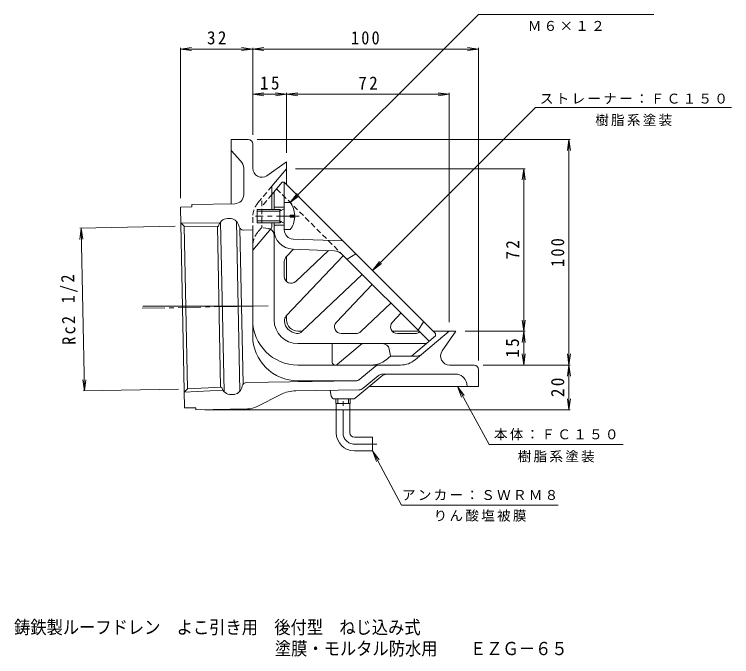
# Model space of a CAD drawing. Units: millimetres, scale not verified. Extents: x -168 to 150, y -274 to 226.
# Drawn here: x -167.8 to 149.8, y -274.3 to 10.3 of the extents above; entities that cross this region are included whole.
import ezdxf
from ezdxf.enums import TextEntityAlignment as Align

# ---------------------------------------------------------------- set-up
doc = ezdxf.new("R2010")
doc.units = ezdxf.units.MM
doc.header["$LTSCALE"] = 2
doc.linetypes.add('CHAIN1', pattern=[8, 5, -1, 1, -1])
doc.linetypes.add('DASHED1', pattern=[1.8, 1.2, -0.6])
for name, color, linetype, lineweight in [('0-0_通り芯', 3, 'Continuous', 9), ('0-2_仕上', 6, 'Continuous', 9), ('0-4_その他', 7, 'Continuous', 9), ('0-5_寸法', 7, 'Continuous', 9)]:
    doc.layers.add(name, color=color, linetype=linetype, lineweight=lineweight)
doc.layers.add('F-0_F-0ﾚｲﾔ', color=2, linetype='Continuous')
doc.layers.add('F-5_F-5ﾚｲﾔ', color=2, linetype='Continuous')
doc.styles.add('ＭＳ ゴシック', font='')
doc.styles.get('ＭＳ ゴシック').set_extended_font_data('MS Gothic')

msp = doc.modelspace()

# ---------------------------------------------------------------- linework, layer by layer
at = {"layer": '0-0_通り芯'}
for p, q in [((-64.293, -45.142), (-71.793, -45.142)), ((-71.793, -73.685), (-71.793, -45.142)), ((-62.293, -47.142), (-62.293, -57.961)), ((-67.636, -54.6), (-71.793, -50.142)), ((-55.998, -61.238), (-47.293, -55.142)), ((-47.293, -55.142), (-47.293, -65.142)), ((-66.293, -69.654), (-66.293, -58.01)), ((-53.793, -65.888), (-47.293, -58.142)), ((-53.793, -65.888), (-53.793, -76.142)), ((-94.293, -75.144), (-89.294, -75.042)), ((-94.152, -82.05), (-76.893, -82.238)), ((-74.957, -156.893), (-76.489, -81.656)), ((-72.535, -80.202), (-73.501, -80.221)), ((-67.958, -156.751), (-69.491, -81.514)), ((-53.793, -83.596), (-53.793, -82.142)), ((-77.387, -83.711), (-92.643, -83.545)), ((-76.498, -154.88), (-77.947, -83.731)), ((-68.631, -83.024), (-68.356, -83.917)), ((-67.926, -84.672), (-66.524, -153.538)), ((-66.404, -85.328), (-62.293, -85.244)), ((-54.144, -84.56), (-62.293, -94.272)), ((-62.293, -85.244), (-62.293, -132.142)), ((-47.293, -97.036), (-47.293, -108.148)), ((-62.293, -119.001), (-110.991, -119.001)), ((-47.293, -123.177), (-47.293, -125.142)), ((-40.5, -130.142), (-42.293, -130.142)), ((-0.493, -130.142), (11.343, -130.142)), ((9.619, -142.802), (24.707, -130.142)), ((17.707, -130.142), (27.707, -130.142)), ((21.611, -138.848), (27.707, -130.142)), ((-27.169, -135.642), (-27.169, -143.676)), ((-13.847, -135.642), (-24.76, -144.799)), ((-3.272, -142.802), (-1.293, -141.142)), ((10.506, -141.142), (-1.293, -141.142)), ((3.191, -145.142), (-42.293, -145.142)), ((-14.817, -151.455), (-8.129, -145.844)), ((35.707, -145.142), (24.888, -145.142)), ((-4.745, -149.142), (27.534, -149.142)), ((37.707, -147.142), (37.707, -154.642)), ((-16.703, -152.157), (-65.019, -152.824)), ((-16.727, -152.142), (-42.293, -152.142)), ((-5.578, -150.312), (-16.875, -159.791)), ((-13.343, -155.44), (-6.673, -149.844)), ((-66.925, -154.314), (-67.161, -155.207)), ((-10.738, -154.642), (37.707, -154.642)), ((32.454, -153.248), (32.707, -154.642)), ((-75.384, -156.329), (-92.621, -157.219)), ((-70.947, -158.186), (-71.912, -158.205)), ((-49.791, -158.152), (-60.252, -163.473)), ((-15.224, -156.137), (-43.197, -156.523)), ((-27.517, -158.91), (-27.968, -156.431)), ((-17.839, -160.142), (-26.041, -160.142)), ((-25.468, -162.142), (-25.468, -160.142)), ((-24.653, -162.142), (-24.653, -160.142)), ((-19.933, -162.142), (-19.933, -160.142)), ((-19.118, -162.142), (-19.118, -160.142)), ((-64.582, -164.557), (-87.461, -165.023)), ((-25.468, -162.142), (-19.118, -162.142)), ((-25.293, -175.142), (-25.293, -162.142)), ((-19.293, -175.142), (-19.293, -162.142)), ((-17.293, -177.142), (-9.293, -177.142)), ((-9.293, -177.142), (-9.293, -183.142)), ((-17.293, -183.142), (-9.293, -183.142))]:
    msp.add_line(p, q, dxfattribs=at)
at = {"layer": '0-0_通り芯', "linetype": 'DASHED1'}
for p, q in [((-59.953, -73.23), (-53.793, -65.888)), ((-62.293, -79.658), (-62.293, -85.244))]:
    msp.add_line(p, q, dxfattribs=at)
at = {"layer": '0-0_通り芯', "linetype": 'CHAIN1'}
for p, q in [((-41.732, -79.142), (-61.083, -79.142)), ((-111.248, -119.998), (-55.45, -118.862)), ((-22.293, -175.142), (-22.293, -160.142)), ((-17.293, -180.142), (-6.293, -180.142))]:
    msp.add_line(p, q, dxfattribs=at)
at = {"layer": '0-0_通り芯', "linetype": 'DASHED1'}
msp.add_lwpolyline([(-58.293, -72.343), (-58.293, -84.142), (-59.953, -86.121)], dxfattribs=at)
at = {"layer": '0-0_通り芯'}
for points in [[(-94.293, -75.144), (-92.481, -164.125), (-87.482, -164.023), (-87.461, -165.023)], [(-70.211, -73.653), (-89.314, -74.042), (-89.294, -75.042)], [(-94.152, -82.05), (-92.643, -83.545), (-91.174, -155.664)], [(-92.621, -157.219), (-91.174, -155.664), (-75.937, -154.877)]]:
    msp.add_lwpolyline(points, dxfattribs=at)
for centre, radius, start, end in [((-64.293, -47.142), 2, 0, 90), ((-71.293, -58.01), 5, 0, 42.99986), ((-58.293, -57.961), 4, 180, 305.00014), ((-70.293, -69.654), 4, 271.16647, 0), ((-73.419, -84.221), 4, 91.16649, 172.68094), ((-72.454, -84.201), 4, 17.11205, 91.16649), ((-66.444, -83.328), 2, 197.11227, 271.16612), ((-55.293, -83.596), 1.5, 319.99997, 0), ((-42.293, -125.142), 20, 180, 270), ((-42.293, -125.142), 5, 180, 270), ((-42.293, -132.142), 20, 180, 270), ((24.888, -141.142), 4, 145.00002, 270), ((-9.7, -135.142), 10, 270, 310.00006), ((3.191, -135.142), 10, 270, 310.00006), ((10.506, -138.142), 3, 270, 310.00003), ((-25.703, -143.676), 1.466, 180, 309.99991), ((-6.201, -148.142), 3, 90, 130.00003), ((35.707, -147.142), 2, 0, 90), ((-4.745, -152.142), 3, 90, 130.00003), ((-2.364, -154.142), 5, 90, 129.99995), ((27.534, -154.142), 5, 10.30489, 90), ((-16.727, -149.142), 3, 270, 310.00003), ((-16.745, -149.157), 3, 270.79111, 309.99951), ((-71.994, -154.206), 4, 189.6528, 271.16684), ((-71.028, -154.186), 4, 271.16649, 345.22125), ((-64.991, -154.824), 2, 90.77928, 165.22083), ((-15.265, -153.137), 3, 270.79111, 310.00003), ((-42.99, -171.522), 15, 90.79131, 116.95944), ((-26.041, -158.642), 1.5, 190.30476, 270), ((-17.839, -158.642), 1.5, 270, 310.00034), ((-64.786, -154.559), 10, 271.1667, 296.95941), ((-17.293, -175.142), 8, 180, 270), ((-17.293, -175.142), 2, 180, 270)]:
    msp.add_arc(centre, radius, start, end, dxfattribs=at)
at = {"layer": '0-0_通り芯', "linetype": 'DASHED1'}
for centre, start in [((-52.293, -79.658), 139.99994), ((-52.293, -92.549), 140.00005)]:
    msp.add_arc(centre, 10, start, 180, dxfattribs=at)
at = {"layer": '0-0_通り芯', "linetype": 'CHAIN1'}
msp.add_arc((-17.293, -175.142), 5, 180, 270, dxfattribs=at)
at = {"layer": '0-2_仕上'}
for p, q in [((-49.293, -64.142), (-53.793, -69.505)), ((-48.293, -64.142), (-49.293, -64.142)), ((-48.293, -64.142), (18.707, -131.142)), ((-48.293, -73.142), (-48.293, -64.142)), ((-52.793, -68.313), (-52.793, -76.142)), ((-52.793, -75.142), (-48.293, -75.142)), ((-52.793, -82.142), (-52.793, -125.142)), ((-52.793, -83.142), (-48.293, -83.142)), ((-44.446, -89.29), (-22.293, -90.142)), ((-47.469, -97.222), (-44.224, -93.802)), ((-26.186, -94.496), (-44.619, -93.787)), ((-43.228, -108.088), (-28.798, -94.395)), ((-22.134, -96.665), (-47.456, -123.349)), ((-22.842, -95.956), (15.791, -134.589)), ((-20.525, -98.274), (-16.636, -95.799)), ((-48.293, -99.287), (-48.293, -105.912)), ((-13.815, -104.983), (-40.5, -130.306)), ((-25.239, -126.077), (-9.406, -109.393)), ((-14.372, -130.318), (-1.087, -117.711)), ((-0.433, -126.077), (3.322, -122.121)), ((13.404, -125.839), (10.929, -129.728)), ((-16.437, -131.142), (-23.063, -131.142)), ((9.703, -131.142), (1.743, -131.142)), ((18.707, -131.142), (18.707, -132.142)), ((14.536, -135.642), (-42.293, -135.642))]:
    msp.add_line(p, q, dxfattribs=at)
at = {"layer": '0-2_仕上', "linetype": 'DASHED1'}
for p, q in [((-53.793, -69.505), (-58.293, -74.868)), ((-51.74, -67.059), (-22.842, -95.956)), ((-55.257, -84.695), (-58.298, -84.142))]:
    msp.add_line(p, q, dxfattribs=at)
at = {"layer": '0-2_仕上', "color": 4}
for p, q in [((-60.293, -76.142), (-60.293, -82.142)), ((-50.293, -76.142), (-60.293, -76.142)), ((-50.293, -77.012), (-48.42, -75.96)), ((-50.293, -76.142), (-49.529, -76.583)), ((-50.293, -76.142), (-50.293, -82.142)), ((-45.693, -73.142), (-48.293, -73.142)), ((-48.293, -73.142), (-48.293, -85.142)), ((-50.293, -77.012), (-60.293, -77.012)), ((-45.693, -79.621), (-45.693, -78.663)), ((-43.704, -78.663), (-45.693, -78.663)), ((-50.293, -81.272), (-60.293, -81.272)), ((-50.293, -82.142), (-60.293, -82.142)), ((-50.293, -81.272), (-48.42, -82.324)), ((-50.293, -82.142), (-49.529, -81.701)), ((-43.704, -79.621), (-45.693, -79.621)), ((-45.693, -85.142), (-48.293, -85.142)), ((-48.293, -85.293), (-48.293, -85.142))]:
    msp.add_line(p, q, dxfattribs=at)
at = {"layer": '0-2_仕上'}
for points in [[(18.707, -132.142), (12.748, -137.142), (7.981, -141.142)], [(-1.845, -138.105), (-1.456, -140.244), (-1.293, -141.142)]]:
    msp.add_lwpolyline(points, dxfattribs=at)
at = {"layer": '0-2_仕上', "color": 4}
for centre, radius, start, end in [((-48.543, -75.742), 0.25, 299.32918, 0), ((-53.693, -79.142), 10, 2.74562, 36.86987), ((-48.543, -82.542), 0.25, 0, 60.67082), ((-53.693, -79.142), 10, 323.13013, 357.25438)]:
    msp.add_arc(centre, radius, start, end, dxfattribs=at)
at = {"layer": '0-2_仕上', "linetype": 'DASHED1'}
msp.add_arc((-55.793, -87.646), 3, 63.89326, 79.70404, dxfattribs=at)
at = {"layer": '0-2_仕上'}
for centre, radius, start, end in [((-55.793, -87.646), 3, 0, 63.89326), ((-44.293, -85.293), 8.5, 180, 267.79736), ((-44.293, -85.293), 4, 180, 267.79758), ((-26.378, -99.492), 5, 44.99989, 87.79738), ((-45.293, -99.287), 3, 136.49954, 179.99966), ((-45.293, -105.912), 3, 180.00034, 313.49998), ((-45.28, -125.414), 3, 136.50002, 185.20398), ((-42.293, -125.142), 10.5, 180, 270), ((-42.293, -125.142), 6, 185.20395, 264.79732), ((-23.063, -128.142), 3, 136.50002, 269.99966), ((1.743, -128.142), 3, 136.50002, 270), ((-42.565, -128.13), 3, 264.79729, 313.49998), ((-16.437, -128.142), 3, 270.00034, 313.50046), ((9.703, -128.142), 3, 270, 310.13972), ((-4.796, -138.642), 3, 10.3046, 90)]:
    msp.add_arc(centre, radius, start, end, dxfattribs=at)
at = {"layer": '0-4_その他'}
for p, q in [((-94.293, -5.142), (-89.336, -4.489)), ((-94.293, -4.542), (-94.293, -71.144)), ((-94.293, -5.142), (-62.293, -5.142)), ((-94.293, -5.142), (-89.336, -5.795)), ((-62.293, -5.142), (-67.25, -4.489)), ((-62.293, -5.142), (-67.25, -5.795)), ((-62.293, -5.142), (-57.336, -4.489)), ((-62.293, -4.542), (-62.293, -43.142)), ((-62.293, -5.142), (37.707, -5.142)), ((-62.293, -5.142), (-57.336, -5.795)), ((37.707, -5.142), (32.75, -4.489)), ((37.707, -5.142), (32.75, -5.795)), ((37.707, -4.542), (37.707, -143.142)), ((-62.293, -25.142), (-57.336, -24.489)), ((-62.293, -24.542), (-62.293, -43.142)), ((-62.293, -25.142), (-47.293, -25.142)), ((-62.293, -25.142), (-57.336, -25.795)), ((-47.293, -25.142), (-52.25, -24.489)), ((-47.293, -25.142), (-52.25, -25.795)), ((-47.293, -25.142), (-42.336, -24.489)), ((-47.293, -24.542), (-47.293, -51.142)), ((-47.293, -25.142), (24.707, -25.142)), ((-47.293, -25.142), (-42.336, -25.795)), ((24.707, -25.142), (19.75, -24.489)), ((24.707, -25.142), (19.75, -25.795)), ((24.707, -24.542), (24.707, -126.142)), ((78.307, -45.142), (-60.293, -45.142)), ((77.707, -45.142), (77.055, -50.099)), ((77.707, -145.142), (77.707, -45.142)), ((77.707, -45.142), (78.36, -50.099)), ((58.307, -58.142), (-43.293, -58.142)), ((57.707, -58.142), (57.055, -63.099)), ((57.707, -130.142), (57.707, -58.142)), ((57.707, -58.142), (58.36, -63.099)), ((-138.837, -84.486), (-96.642, -83.627)), ((-138.237, -84.474), (-138.788, -89.443)), ((-136.768, -156.592), (-138.237, -84.474)), ((-138.237, -84.474), (-137.483, -89.416)), ((57.707, -130.142), (57.055, -125.185)), ((57.707, -130.142), (58.36, -125.185)), ((58.307, -130.142), (31.707, -130.142)), ((57.707, -130.142), (57.055, -135.099)), ((57.707, -145.142), (57.707, -130.142)), ((57.707, -130.142), (58.36, -135.099)), ((57.707, -145.142), (57.055, -140.185)), ((57.707, -145.142), (58.36, -140.185)), ((77.707, -145.142), (77.055, -140.185)), ((77.707, -145.142), (78.36, -140.185)), ((78.307, -145.142), (39.707, -145.142)), ((77.707, -145.142), (77.055, -150.099)), ((77.707, -165.023), (77.707, -145.142)), ((77.707, -145.142), (78.36, -150.099)), ((-136.768, -156.592), (-137.521, -151.649)), ((-136.768, -156.592), (-136.216, -151.623)), ((-137.368, -156.604), (-95.174, -155.745)), ((77.707, -165.023), (77.055, -160.066)), ((77.707, -165.023), (78.36, -160.066)), ((78.307, -165.023), (-83.461, -165.023))]:
    msp.add_line(p, q, dxfattribs=at)
at = {"layer": '0-5_寸法'}
for p, q in [((-45.693, -73.142), (37.707, 10.258)), ((115.306, 10.258), (37.707, 10.258)), ((-9.207, -103.228), (62.943, -31.078)), ((62.943, -31.078), (149.763, -31.078)), ((-45.693, -73.142), (-42.649, -69.175)), ((-45.693, -73.142), (-41.726, -70.098)), ((-9.207, -103.228), (-6.163, -99.261)), ((-9.207, -103.228), (-5.24, -100.184)), ((28.365, -154.642), (30.161, -159.308)), ((42.361, -180.356), (101.688, -180.356)), ((-9.293, -183.142), (-6.35, -187.184)), ((-9.293, -183.142), (-7.496, -187.808)), ((3.58, -207.274), (-9.293, -183.142)), ((3.58, -207.274), (73.021, -207.274))]:
    msp.add_line(p, q, dxfattribs=at)
msp.add_lwpolyline([(42.361, -180.356), (28.365, -154.642), (31.308, -158.684)], dxfattribs=at)

# ---------------------------------------------------------------- texts
at = {"layer": '0-4_その他', "color": 2, "char_height": 5.865, "attachment_point": 7, "style": 'ＭＳ ゴシック'}
for s, insert in [('\\T1.27;\\W0.95;32', (-82.543, -3.142)), ('\\T1.27;\\W0.9;100', (-18.793, -3.142)), ('\\T1.27;\\W0.95;15', (-59.043, -23.142)), ('\\T1.27;\\W0.95;72', (-15.543, -23.142))]:
    msp.add_mtext(s, dxfattribs=dict(at, insert=insert))
for s, insert, rotation in [('\\T1.27;\\W0.95;72', (55.707, -98.392), 90), ('\\T1.27;\\W0.9;100', (75.707, -101.642), 90), ('\\T1.28;\\W0.9;Rc2\\~1/2', (-139.291, -136.073), 91.167), ('\\T1.27;\\W0.95;15', (55.707, -141.892), 90), ('\\T1.27;\\W0.95;20', (75.707, -159.333), 90)]:
    msp.add_mtext(s, dxfattribs=dict(at, insert=insert, rotation=rotation))
at = {"layer": '0-5_寸法', "char_height": 4.399, "attachment_point": 7, "style": 'ＭＳ ゴシック'}
for s, insert in [('\\T1.17;Ｍ６×１２', (59.507, 2.866)), ('\\T1.17;ストレーナー：ＦＣ１５０', (64.853, -29.505)), ('\\T1.17;樹脂系塗装', (89.353, -39.28)), ('\\T1.17;本体：ＦＣ１５０', (44.525, -178.503)), ('\\T1.17;樹脂系塗装', (55.025, -188.326)), ('\\T1.17;アンカー：ＳＷＲＭ８', (3.8, -205.121)), ('\\T1.17;りん酸塩被膜', (17.8, -214.538))]:
    msp.add_mtext(s, dxfattribs=dict(at, insert=insert))
at = {"layer": 'F-0_F-0ﾚｲﾔ', "style": 'ＭＳ ゴシック', "width": 0.9}
msp.add_text('塗膜・モルタル防水用\u3000\u3000ＥＺＧ－６５', height=5.865, dxfattribs=at).set_placement((-52.467, -275.416), align=Align.BOTTOM_LEFT)
at = {"layer": 'F-5_F-5ﾚｲﾔ', "style": 'ＭＳ ゴシック', "width": 0.9}
msp.add_text('鋳鉄製ルーフドレン\u3000よこ引き用\u3000後付型\u3000ねじ込み式', height=5.865, dxfattribs=at).set_placement((-167.952, -266.001), align=Align.BOTTOM_LEFT)

doc.saveas('drawing.dxf')
